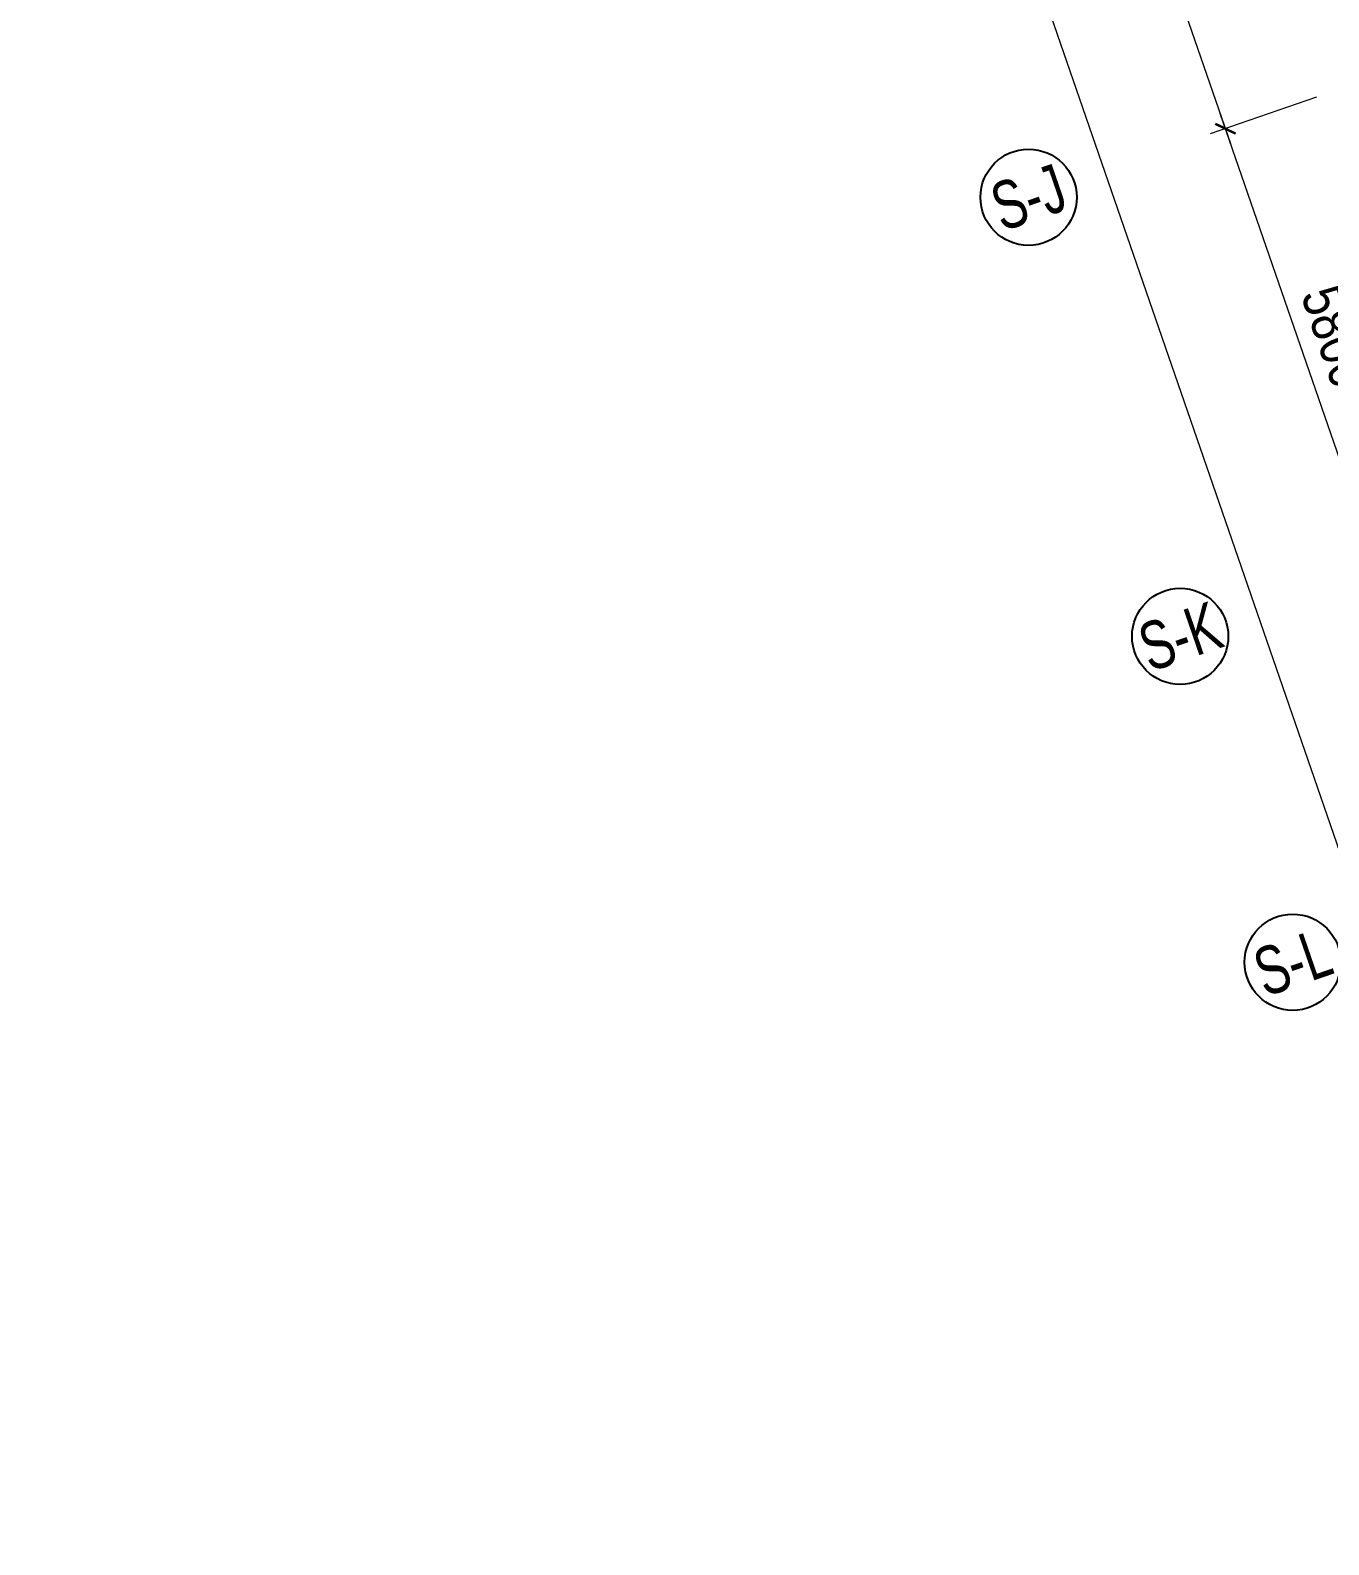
# Model space of a CAD drawing. Header units: millimetres. Extents: x 489377 to 1074388, y -818569 to -310551.
# Drawn here: x 742708 to 758898, y -815950 to -797064 of the extents above; entities that cross this region are included whole.
import ezdxf
from ezdxf.enums import TextEntityAlignment as Align

# ---------------------------------------------------------------- set-up
doc = ezdxf.new("R2010")
doc.units = ezdxf.units.MM
doc.header["$LTSCALE"] = 100
doc.header["$PDMODE"] = 32
doc.header["$PDSIZE"] = 2.5
doc.linetypes.add('DASHDOT', pattern=[1, 0.5, -0.25, 0, -0.25])
doc.linetypes.add('DASHED', pattern=[4.5, 3, -1.5])
for name, color, linetype in [('ccu11-Khuat', 9, 'DASHED'), ('KT-Dim', 8, 'Continuous'), ('Xref_ST_MBDV Cot vach 30.7.2022|Xref_ST_MBDV Cot vach 30.7.2022|Xref_ST_MBDV Cot vach 30.7.2022|Xref_ST_MBDV Cot vach 30.7.2022|A-GRID-SYM', 50, 'Continuous')]:
    doc.layers.add(name, color=color, linetype=linetype)
doc.layers.add('ccu12-Tencaukien', color=9, linetype='Continuous', lineweight=15)
doc.styles.add('Arial Narrow', font='ARIALN.TTF')
doc.styles.add('HBA-Text', font='GOTHIC.TTF')
doc.dimstyles.new('ccu12-200', dxfattribs={"dimscale": 200, "dimtxt": 2.5, "dimasz": 1, "dimexe": 1, "dimexo": 2, "dimgap": 1, "dimtad": 1, "dimdec": 0, "dimdsep": 46, "dimtxsty": 'Arial Narrow', "dimblk": 'ARCHTICK', "dimcen": -1, "dimdle": 1, "dimclrd": 256, "dimclre": 256, "dimclrt": 3, "dimadec": 0, "dimazin": 2, "dimtfac": 0.1, "dimtdec": 0, "dimtmove": 0, "dimatfit": 1, "dimldrblk": 'ARCHTICK', "dimfxl": 0, "dimtvp": 0.833333, "dimtolj": 1, "dimtzin": 12, "dimarcsym": 0})

# ---------------------------------------------------------------- blocks, each defined once
blk = doc.blocks.new('GRID-SYM-flat-90')
at = {"layer": 'Xref_ST_MBDV Cot vach 30.7.2022|Xref_ST_MBDV Cot vach 30.7.2022|Xref_ST_MBDV Cot vach 30.7.2022|Xref_ST_MBDV Cot vach 30.7.2022|A-GRID-SYM'}
blk.add_circle((0, 0, 0), 900, dxfattribs=at)
at = {"layer": 'Xref_ST_MBDV Cot vach 30.7.2022|Xref_ST_MBDV Cot vach 30.7.2022|Xref_ST_MBDV Cot vach 30.7.2022|Xref_ST_MBDV Cot vach 30.7.2022|A-GRID-SYM', "style": 'HBA-Text'}
blk.add_attdef('GRID', text='', height=900, rotation=19.0471, dxfattribs=at).set_placement((0, 0, 0), align=Align.MIDDLE_CENTER)
blk = doc.blocks.new('GRID-SYM-flat-91')
at = {"layer": 'Xref_ST_MBDV Cot vach 30.7.2022|Xref_ST_MBDV Cot vach 30.7.2022|Xref_ST_MBDV Cot vach 30.7.2022|Xref_ST_MBDV Cot vach 30.7.2022|A-GRID-SYM'}
blk.add_circle((0, 0, 0), 900, dxfattribs=at)
at = {"layer": 'Xref_ST_MBDV Cot vach 30.7.2022|Xref_ST_MBDV Cot vach 30.7.2022|Xref_ST_MBDV Cot vach 30.7.2022|Xref_ST_MBDV Cot vach 30.7.2022|A-GRID-SYM', "style": 'HBA-Text'}
blk.add_attdef('GRID', text='', height=900, rotation=19.0471, dxfattribs=at).set_placement((0, 0, 0), align=Align.MIDDLE_CENTER)
blk = doc.blocks.new('GRID-SYM-flat-104')
at = {"layer": 'Xref_ST_MBDV Cot vach 30.7.2022|Xref_ST_MBDV Cot vach 30.7.2022|Xref_ST_MBDV Cot vach 30.7.2022|Xref_ST_MBDV Cot vach 30.7.2022|A-GRID-SYM'}
blk.add_circle((0, 0, 0), 900, dxfattribs=at)
at = {"layer": 'Xref_ST_MBDV Cot vach 30.7.2022|Xref_ST_MBDV Cot vach 30.7.2022|Xref_ST_MBDV Cot vach 30.7.2022|Xref_ST_MBDV Cot vach 30.7.2022|A-GRID-SYM', "style": 'HBA-Text'}
blk.add_attdef('GRID', text='', height=900, rotation=19.0471, dxfattribs=at).set_placement((0, 0, 0), align=Align.MIDDLE_CENTER)
blk = doc.blocks.new('_ARCHTICK')
at = {"color": 0, "linetype": 'ByBlock', "const_width": 0.15}
blk.add_lwpolyline([(-0.5, -0.5), (0.5, 0.5)], dxfattribs=at)
blk = doc.blocks.new('*D149')
at = {"layer": 'Defpoints', "color": 0, "ltscale": 0.5, "transparency": 16777216}
for p in [(1219246, -521959), (1217733, -522481), (1221139, -527441)]:
    blk.add_point(p, dxfattribs=at)
at = {"layer": 'KT-Dim', "lineweight": -2, "ltscale": 0.5, "transparency": 16777216}
for p, q in [((1218868, -522089), (1217544, -522546)), ((1219692, -528152), (1217668, -522292)), ((1220761, -527572), (1219437, -528029))]:
    blk.add_line(p, q, dxfattribs=at)
at = {"layer": 'KT-Dim', "lineweight": -2, "ltscale": 0.5, "transparency": 16777216, "xscale": 200, "yscale": 200, "zscale": 200}
for p, rotation in [((1217733, -522481), 109.0471379641783), ((1219626, -527963), 289.0471379641783)]:
    blk.add_blockref('_ARCHTICK', p, dxfattribs=dict(at, rotation=rotation))
at = {"layer": 'KT-Dim', "color": 3, "ltscale": 0.5, "transparency": 16777216, "insert": (1219110, -525074), "char_height": 500, "attachment_point": 5, "rotation": 289.0471, "style": 'Arial Narrow'}
blk.add_mtext('\\A1;5800', dxfattribs=at)
blk = doc.blocks.new('*D150')
at = {"layer": 'Defpoints', "color": 0, "ltscale": 0.5, "transparency": 16777216}
for p in [(1217353, -516476), (1215841, -516998), (1219246, -521959)]:
    blk.add_point(p, dxfattribs=at)
at = {"layer": 'KT-Dim', "lineweight": -2, "ltscale": 0.5, "transparency": 16777216}
for p, q in [((1216975, -516607), (1215652, -517064)), ((1217799, -522670), (1215775, -516809)), ((1218868, -522089), (1217544, -522546))]:
    blk.add_line(p, q, dxfattribs=at)
at = {"layer": 'KT-Dim', "lineweight": -2, "ltscale": 0.5, "transparency": 16777216, "xscale": 200, "yscale": 200, "zscale": 200}
for p, rotation in [((1215841, -516998), 109.0471379641783), ((1217733, -522481), 289.0471379641783)]:
    blk.add_blockref('_ARCHTICK', p, dxfattribs=dict(at, rotation=rotation))
at = {"layer": 'KT-Dim', "color": 3, "ltscale": 0.5, "transparency": 16777216, "insert": (1217217, -519591), "char_height": 500, "attachment_point": 5, "rotation": 289.0471, "style": 'Arial Narrow'}
blk.add_mtext('\\A1;5800', dxfattribs=at)
blk = doc.blocks.new('*D155')
at = {"layer": 'Defpoints', "color": 0, "ltscale": 0.5, "transparency": 16777216}
for p in [(1207649, -493273), (1223585, -539429, 0), (1222072, -539951)]:
    blk.add_point(p, dxfattribs=at)
at = {"layer": 'KT-Dim', "lineweight": -2, "ltscale": 0.5, "transparency": 16777216}
for p, q in [((1207271, -493403), (1205948, -493860)), ((1206072, -493606), (1222138, -540140)), ((1223207, -539560), (1221883, -540017))]:
    blk.add_line(p, q, dxfattribs=at)
at = {"layer": 'KT-Dim', "lineweight": -2, "ltscale": 0.5, "transparency": 16777216, "xscale": 200, "yscale": 200, "zscale": 200}
for p, rotation in [((1206137, -493795), 109.0471379536156), ((1222072, -539951), 289.0471379536156)]:
    blk.add_blockref('_ARCHTICK', p, dxfattribs=dict(at, rotation=rotation))
at = {"layer": 'KT-Dim', "color": 3, "ltscale": 0.5, "transparency": 16777216, "insert": (1214535, -516725), "char_height": 500, "attachment_point": 5, "rotation": 289.0471, "style": 'Arial Narrow'}
blk.add_mtext('\\A1;48830', dxfattribs=at)
blk = doc.blocks.new('Grid-ST-flat-3')
at = {"layer": 'KT-Dim'}
ref = blk.add_blockref('GRID-SYM-flat-91', (303736, -92121.5, 0.1), dxfattribs=dict(at, xscale=0.6666666666666666, yscale=0.6666666666666666, zscale=0.6666666666666666))
ref.add_attrib('GRID', 'S-J', dxfattribs={"layer": 'Xref_ST_MBDV Cot vach 30.7.2022|Xref_ST_MBDV Cot vach 30.7.2022|Xref_ST_MBDV Cot vach 30.7.2022|Xref_ST_MBDV Cot vach 30.7.2022|A-GRID-SYM', "height": 600, "rotation": 19, "style": 'HBA-Text', "width": 0.75}).set_placement((303736, -92121.5, 0.1), align=Align.MIDDLE_CENTER)
ref = blk.add_blockref('GRID-SYM-flat-90', (305626.4, -97597.2, 0.1), dxfattribs=dict(at, xscale=0.6666666666666666, yscale=0.6666666666666666, zscale=0.6666666666666666))
ref.add_attrib('GRID', 'S-K', dxfattribs={"layer": 'Xref_ST_MBDV Cot vach 30.7.2022|Xref_ST_MBDV Cot vach 30.7.2022|Xref_ST_MBDV Cot vach 30.7.2022|Xref_ST_MBDV Cot vach 30.7.2022|A-GRID-SYM', "height": 600, "rotation": 19, "style": 'HBA-Text', "width": 0.75}).set_placement((305626.4, -97597.2, 0.1), align=Align.MIDDLE_CENTER)
ref = blk.add_blockref('GRID-SYM-flat-104', (307029.7, -101661.7, 0.1), dxfattribs=dict(at, xscale=0.6666666666666666, yscale=0.6666666666666666, zscale=0.6666666666666666))
ref.add_attrib('GRID', 'S-L', dxfattribs={"layer": 'Xref_ST_MBDV Cot vach 30.7.2022|Xref_ST_MBDV Cot vach 30.7.2022|Xref_ST_MBDV Cot vach 30.7.2022|Xref_ST_MBDV Cot vach 30.7.2022|A-GRID-SYM', "height": 600, "rotation": 19, "style": 'HBA-Text', "width": 0.75}).set_placement((307029.7, -101661.7, 0.1), align=Align.MIDDLE_CENTER)
at = {"layer": 'KT-Dim', "ltscale": 0.5}
for base, p1, p2, angle, picture, middle in [((310530.2, -108736.7, 0.1), (296107.2, -62058, 0.1), (312042.6, -108214.5, 0.1), 289.04714, '*D155', (302992.9, -85509.8, 0.1)), ((304298.5, -85783.7, 0.1), (307703.7, -90744, 0.1), (305810.9, -85261.6, 0.1), 109.04714, '*D150', (305675.2, -88376.4, 0.1)), ((306191.3, -91266.2, 0.1), (309596.5, -96226.5, 0.1), (307703.7, -90744, 0.1), 109.04714, '*D149', (307568, -93858.8, 0.1))]:
    dim = blk.add_linear_dim(base=base, p1=p1, p2=p2, angle=angle, dimstyle='ccu12-200', override={"dimtmove": 1}, dxfattribs=at)
    dim.commit()
    dim.dimension.update_dxf_attribs({"geometry": picture, "text_midpoint": middle, "insert": (-911542.2, 431214.7)})
blk = doc.blocks.new('220908_DWall Plan')
at = {"layer": 'ccu11-Khuat', "color": 1, "linetype": 'DASHDOT', "ltscale": 18, "const_width": 50}
blk.add_lwpolyline([(-22987.3, 144613.5), (-28513.5, 165720.5), (-36919.6, 168632.9), (-48422.9, 159930), (-71888.3, 142059.8), (-95520.4, 125009, 0.6850113), (-62310.1, 364.4), (-41523.2, -1853.9), (126.4, -574.1), (6443.7, 7493.4), (-22987.3, 144613.5)], format="xyb", close=True, dxfattribs=at)
blk.add_blockref('Grid-ST-flat-3', (-415251.1, 99227.9, 0.1))

msp = doc.modelspace()

# ---------------------------------------------------------------- block references
at = {"layer": 'ccu12-Tencaukien'}
msp.add_blockref('220908_DWall Plan', (866671, -806253), dxfattribs=at)

doc.saveas('drawing.dxf')
